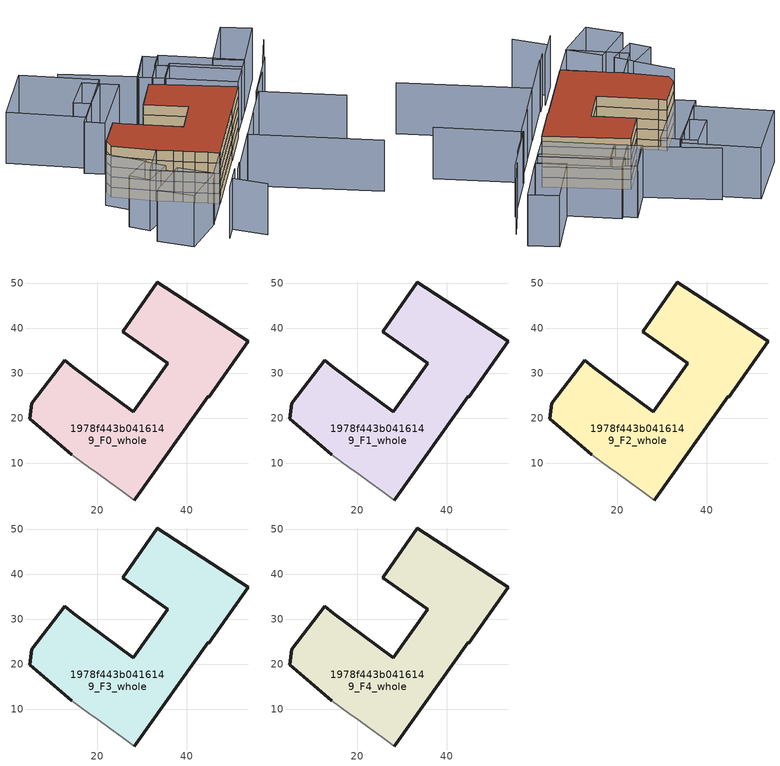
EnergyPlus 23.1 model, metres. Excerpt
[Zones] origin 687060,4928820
1978f443b0416149_F0_whole
 floor ground (EU_floor_Construction): 53.59,37.17 44.89,24.75 44.7,24.88 28.58,2.23 28.3,1.85 25.66,3.84 22.88,5.82 20.29,7.65 18.16,9.16 14.36,11.86 5.08,19.94 5.48,23.37 12.84,32.97 14.71,31.35 28.1,21.44 35.67,32.29 25.71,39.24 33.43,50.32 z0
 wall outside (EU_wall_Construction): 28.3,1.85 28.58,2.23 44.7,24.88 44.89,24.75 53.59,37.17 33.43,50.32 25.71,39.24 35.67,32.29 28.1,21.44 14.71,31.35 12.84,32.97 5.48,23.37 5.08,19.94 14.36,11.86 z0:3
 wall adiabatic (EU_wall_Construction): 14.36,11.86 18.16,9.16 20.29,7.65 22.88,5.82 25.66,3.84 28.3,1.85 z0:3
1978f443b0416149_F1_whole
 floor to 1978f443b0416149_F0_whole (EU_floor_Construction): 53.59,37.17 44.89,24.75 44.7,24.88 28.58,2.23 28.3,1.85 25.66,3.84 22.88,5.82 20.29,7.65 18.16,9.16 14.36,11.86 5.08,19.94 5.48,23.37 12.84,32.97 14.71,31.35 28.1,21.44 35.67,32.29 25.71,39.24 33.43,50.32 z3
 wall outside (EU_wall_Construction): 28.3,1.85 28.58,2.23 44.7,24.88 44.89,24.75 53.59,37.17 33.43,50.32 25.71,39.24 35.67,32.29 28.1,21.44 14.71,31.35 12.84,32.97 5.48,23.37 5.08,19.94 14.36,11.86 z3:6
 wall adiabatic (EU_wall_Construction): 14.36,11.86 18.16,9.16 20.29,7.65 22.88,5.82 25.66,3.84 28.3,1.85 z3:6
1978f443b0416149_F2_whole
 floor to 1978f443b0416149_F1_whole (EU_floor_Construction): 53.59,37.17 44.89,24.75 44.7,24.88 28.58,2.23 28.3,1.85 25.66,3.84 22.88,5.82 20.29,7.65 18.16,9.16 14.36,11.86 5.08,19.94 5.48,23.37 12.84,32.97 14.71,31.35 28.1,21.44 35.67,32.29 25.71,39.24 33.43,50.32 z6
 wall outside (EU_wall_Construction): 28.3,1.85 28.58,2.23 44.7,24.88 44.89,24.75 53.59,37.17 33.43,50.32 25.71,39.24 35.67,32.29 28.1,21.44 14.71,31.35 12.84,32.97 5.48,23.37 5.08,19.94 14.36,11.86 z6:9
 wall adiabatic (EU_wall_Construction): 14.36,11.86 18.16,9.16 20.29,7.65 22.88,5.82 25.66,3.84 28.3,1.85 z6:9
1978f443b0416149_F3_whole
 floor to 1978f443b0416149_F2_whole (EU_floor_Construction): 53.59,37.17 44.89,24.75 44.7,24.88 28.58,2.23 28.3,1.85 25.66,3.84 22.88,5.82 20.29,7.65 18.16,9.16 14.36,11.86 5.08,19.94 5.48,23.37 12.84,32.97 14.71,31.35 28.1,21.44 35.67,32.29 25.71,39.24 33.43,50.32 z9
 wall outside (EU_wall_Construction): 28.3,1.85 28.58,2.23 44.7,24.88 44.89,24.75 53.59,37.17 33.43,50.32 25.71,39.24 35.67,32.29 28.1,21.44 14.71,31.35 12.84,32.97 5.48,23.37 5.08,19.94 14.36,11.86 z9:12
 wall adiabatic (EU_wall_Construction): 14.36,11.86 18.16,9.16 20.29,7.65 22.88,5.82 25.66,3.84 28.3,1.85 z9:12
1978f443b0416149_F4_whole
 floor to 1978f443b0416149_F3_whole (EU_floor_Construction): 53.59,37.17 44.89,24.75 44.7,24.88 28.58,2.23 28.3,1.85 25.66,3.84 22.88,5.82 20.29,7.65 18.16,9.16 14.36,11.86 5.08,19.94 5.48,23.37 12.84,32.97 14.71,31.35 28.1,21.44 35.67,32.29 25.71,39.24 33.43,50.32 z12
 wall outside (EU_wall_Construction): 28.3,1.85 28.58,2.23 44.7,24.88 44.89,24.75 53.59,37.17 33.43,50.32 25.71,39.24 35.67,32.29 28.1,21.44 14.71,31.35 12.84,32.97 5.48,23.37 5.08,19.94 14.36,11.86 z12:15
 wall adiabatic (EU_wall_Construction): 14.36,11.86 18.16,9.16 20.29,7.65 22.88,5.82 25.66,3.84 28.3,1.85 z12:15
 roof outside (EU_roof_Construction): 44.89,24.75 53.59,37.17 33.43,50.32 25.71,39.24 35.67,32.29 28.1,21.44 14.71,31.35 12.84,32.97 5.48,23.37 5.08,19.94 14.36,11.86 18.16,9.16 20.29,7.65 22.88,5.82 25.66,3.84 28.3,1.85 28.58,2.23 44.7,24.88 z15
shading: 23.22,-14.06 29.81,-21.89 / 19.78,-18.84 26.89,-8.97 / 27.28,-9.67 30.04,-5.78 / 30.11,-6.19 41.1,9.48 / 1.27,16.08 8.42,6.73 / 70.75,-12.17 40.72,8.77 / 40.72,8.77 48.86,20.44 / 48.55,20.01 56.91,31.98 / 76.14,18.06 56.48,32.29 / 56.48,32.29 63.73,42.29 / 56.21,31.84 69.22,50.51 / 67.63,48.9 74.44,60.58 / 40.46,66.37 33.43,55.66 / 33.43,55.66 15.23,67.62 / 13.7,-0.84 20.6,-8.81 / 20.6,-8.81 8.78,-19.03 / 8.78,-19.03 1.89,-11.06 / 1.89,-11.06 13.7,-0.84 / 3.64,-4.22 -0.06,0.83 / -0.06,0.83 8,6.73 / 8,6.73 11.69,1.68 / 11.69,1.68 3.64,-4.22 / 6.7,1.41 14.49,12.04 / 14.49,12.04 28.34,1.88 / 28.34,1.88 20.54,-8.75 / 20.54,-8.75 6.7,1.41 / 26.28,53.65 10.98,33.71 / 10.98,33.71 6.49,37.15 / 6.49,37.15 21.79,57.09 / 21.79,57.09 26.28,53.65 / 55.12,39.93 39.07,51.51 / 39.07,51.51 44.9,59.58 / 44.9,59.58 60.94,48.01 / 60.94,48.01 55.12,39.93 / 13.77,46.57 10,49.63 / 10,49.63 18.33,59.9 / 18.33,59.9 22.1,56.84 / 22.1,56.84 13.77,46.57 / 36.31,53.44 41.14,60.19 / 41.14,60.19 44.15,58.04 / 44.15,58.04 39.31,51.29 / 39.31,51.29 36.31,53.44 / -8.83,52.81 5.92,72.22 / 5.92,72.22 23.25,59.05 / 23.25,59.05 8.5,39.64 / 8.5,39.64 -8.83,52.81 / 63.64,51.76 59.92,46.58 / 59.92,46.58 40.92,60.22 / 40.92,60.22 44.64,65.41 / 44.64,65.41 63.64,51.76 / 33.05,55.75 40.76,66.8 / 40.76,66.8 44.12,64.46 / 44.12,64.46 36.4,53.4 / 36.4,53.4 33.05,55.75 / 56.35,56.11 68.22,73.32 / 68.22,73.32 75.31,68.43 / 75.31,68.43 63.45,51.22 / 63.45,51.22 56.35,56.11 z0:15
[Building]
EU S2 Campaign: North Axis=0; Terrain=City; Solar Distribution=FullExterior
[Site:Location]
Bologna: Latitude=44.5; Longitude=11.25; Time Zone=1; Elevation=37
[SizingPeriod:WeatherFileDays]
AnnualSizingPeriod: Begin Month=1; Begin Day of Month=1; End Month=12; End Day of Month=31; Day of Week for Start Day=Monday; Use Weather File Daylight Saving Period=No; Use Weather File Rain and Snow Indicators=No
[MATERIAL]
EU_InternalMass_Material: Roughness=MediumRough; Thickness=0.1; Conductivity=1; Density=1800; Specific Heat=900; Thermal Absorptance=0.9; Solar Absorptance=0.7; Visible Absorptance=0.7
[MATERIAL:NOMASS] Roughness=MediumRough; Thermal Absorptance=0.9; Solar Absorptance=0.7; Visible Absorptance=0.7
Name | Thermal Resistance
EU_wall_NoMass | 0.905828
EU_roof_NoMass | 0.37593
EU_floor_NoMass | 0.67114
[CONSTRUCTION]
EU_wall_Construction: EU_wall_NoMass
EU_roof_Construction: EU_roof_NoMass
EU_floor_Construction: EU_floor_NoMass
EU_InternalMass_Construction: EU_InternalMass_Material
[ZONE] Type=1; Multiplier=1; Ceiling Height=autocalculate; Volume=2902.36; Floor Area=autocalculate; Part of Total Floor Area=Yes
1978f443b0416149_F0_whole; 1978f443b0416149_F1_whole; 1978f443b0416149_F2_whole; 1978f443b0416149_F3_whole; 1978f443b0416149_F4_whole
[INTERNALMASS] Construction=EU_InternalMass_Construction; Surface Area=967.453
Name | Zone or ZoneList
1978f443b0416149_F0_whole_EU_InternalMass | 1978f443b0416149_F0_whole
1978f443b0416149_F1_whole_EU_InternalMass | 1978f443b0416149_F1_whole
1978f443b0416149_F2_whole_EU_InternalMass | 1978f443b0416149_F2_whole
1978f443b0416149_F3_whole_EU_InternalMass | 1978f443b0416149_F3_whole
1978f443b0416149_F4_whole_EU_InternalMass | 1978f443b0416149_F4_whole
[OTHEREQUIPMENT] Fuel Type=Electricity; Design Level Calculation Method=Watts/Area; Power per Zone Floor Area=1; Fraction Latent=0; Fraction Radiant=0; Fraction Lost=0; Carbon Dioxide Generation Rate=0; EndUse Subcategory=EU_Step8_InternalGains
Name | Zone or ZoneList or Space or SpaceList | Schedule
EU_Step8_InternalGain_1978f443b0416149_F0_whole_f000 | 1978f443b0416149_F0_whole | EU_Step8_GainSchedule_1978f443b0416149_F0_whole_f000
EU_Step8_InternalGain_1978f443b0416149_F1_whole_f000 | 1978f443b0416149_F1_whole | EU_Step8_GainSchedule_1978f443b0416149_F1_whole_f000
EU_Step8_InternalGain_1978f443b0416149_F2_whole_f000 | 1978f443b0416149_F2_whole | EU_Step8_GainSchedule_1978f443b0416149_F2_whole_f000
EU_Step8_InternalGain_1978f443b0416149_F3_whole_f000 | 1978f443b0416149_F3_whole | EU_Step8_GainSchedule_1978f443b0416149_F3_whole_f000
EU_Step8_InternalGain_1978f443b0416149_F4_whole_f000 | 1978f443b0416149_F4_whole | EU_Step8_GainSchedule_1978f443b0416149_F4_whole_f000
[ZONEVENTILATION:DESIGNFLOWRATE] Schedule=EU_AlwaysOn; Design Flow Rate Calculation Method=AirChanges/Hour; Air Changes per Hour=0.73129; Ventilation Type=Natural; Fan Pressure Rise=0; Fan Total Efficiency=1; Constant Term Coefficient=1; Temperature Term Coefficient=0; Velocity Term Coefficient=0; Velocity Squared Term Coefficient=0; Minimum Indoor Temperature=-100; Maximum Indoor Temperature=100; Delta Temperature=-100; Minimum Outdoor Temperature=-100; Maximum Outdoor Temperature=100; Maximum Wind Speed=40
Name | Zone or ZoneList or Space or SpaceList
EU_ConstantAir_1978f443b0416149_F0_whole | 1978f443b0416149_F0_whole
EU_ConstantAir_1978f443b0416149_F1_whole | 1978f443b0416149_F1_whole
EU_ConstantAir_1978f443b0416149_F2_whole | 1978f443b0416149_F2_whole
EU_ConstantAir_1978f443b0416149_F3_whole | 1978f443b0416149_F3_whole
EU_ConstantAir_1978f443b0416149_F4_whole | 1978f443b0416149_F4_whole
[HVACTEMPLATE:THERMOSTAT] Constant Heating Setpoint=20; Constant Cooling Setpoint=50
EU_HeatOnly_1978f443b0416149_F0_whole; EU_HeatOnly_1978f443b0416149_F1_whole; EU_HeatOnly_1978f443b0416149_F2_whole; EU_HeatOnly_1978f443b0416149_F3_whole; EU_HeatOnly_1978f443b0416149_F4_whole
[HVACTEMPLATE:ZONE:IDEALLOADSAIRSYSTEM] System Availability Schedule=EU_AlwaysOn; Maximum Heating Supply Air Temperature=50; Minimum Cooling Supply Air Temperature=13; Maximum Heating Supply Air Humidity Ratio=0.0156; Minimum Cooling Supply Air Humidity Ratio=0.0077; Heating Limit=NoLimit; Cooling Limit=NoLimit; Heating Availability Schedule=EU_AlwaysOn; Cooling Availability Schedule=EU_CoolingOff; Dehumidification Control Type=ConstantSensibleHeatRatio; Cooling Sensible Heat Ratio=0.7; Dehumidification Setpoint=60; Humidification Control Type=None; Humidification Setpoint=30; Outdoor Air Method=None; Outdoor Air Flow Rate per Person=0.00944; Outdoor Air Flow Rate per Zone Floor Area=0; Outdoor Air Flow Rate per Zone=0; Demand Controlled Ventilation Type=None; Outdoor Air Economizer Type=NoEconomizer; Heat Recovery Type=None; Sensible Heat Recovery Effectiveness=0.7; Latent Heat Recovery Effectiveness=0.65
Name | Template Thermostat
1978f443b0416149_F0_whole | EU_HeatOnly_1978f443b0416149_F0_whole
1978f443b0416149_F1_whole | EU_HeatOnly_1978f443b0416149_F1_whole
1978f443b0416149_F2_whole | EU_HeatOnly_1978f443b0416149_F2_whole
1978f443b0416149_F3_whole | EU_HeatOnly_1978f443b0416149_F3_whole
1978f443b0416149_F4_whole | EU_HeatOnly_1978f443b0416149_F4_whole
[SIZING:ZONE] Zone Cooling Design Supply Air Temperature Input Method=SupplyAirTemperature; Zone Cooling Design Supply Air Temperature=13; Zone Heating Design Supply Air Temperature Input Method=SupplyAirTemperature; Zone Heating Design Supply Air Temperature=50; Zone Cooling Design Supply Air Humidity Ratio=0.008; Zone Heating Design Supply Air Humidity Ratio=0.008; Cooling Design Air Flow Method=DesignDay; Cooling Design Air Flow Rate=0; Cooling Minimum Air Flow per Zone Floor Area=0.000762; Cooling Minimum Air Flow=0; Cooling Minimum Air Flow Fraction=0.2; Heating Design Air Flow Method=DesignDay; Heating Design Air Flow Rate=0; Heating Maximum Air Flow per Zone Floor Area=0.002032; Heating Maximum Air Flow=0.141576; Heating Maximum Air Flow Fraction=0.3; Account for Dedicated Outdoor Air System=No; Dedicated Outdoor Air System Control Strategy=NeutralSupplyAir; Dedicated Outdoor Air Low Setpoint Temperature for Design=autosize; Dedicated Outdoor Air High Setpoint Temperature for Design=autosize; Zone Load Sizing Method=Sensible Load Only No Latent Load; Zone Latent Cooling Design Supply Air Humidity Ratio Input Method=HumidityRatioDifference; Zone Cooling Design Supply Air Humidity Ratio Difference=0.005; Zone Latent Heating Design Supply Air Humidity Ratio Input Method=HumidityRatioDifference; Zone Humidification Design Supply Air Humidity Ratio Difference=0.005
1978f443b0416149_F0_whole; 1978f443b0416149_F1_whole; 1978f443b0416149_F2_whole; 1978f443b0416149_F3_whole; 1978f443b0416149_F4_whole
[SCHEDULE:CONSTANT]
Name | Hourly Value
EU_AlwaysOn | 1
EU_CoolingOff | 0
[SCHEDULE:FILE] Column Number=1; Rows to Skip at Top=0; Number of Hours of Data=8760; Column Separator=Comma; Interpolate to Timestep=No; Minutes per Item=60; Adjust Schedule for Daylight Savings=Yes
Name | File
EU_Step8_GainSchedule_1978f443b0416149_F0_whole_f000 | ../../schedules/1978f443b0416149/1978f443b0416149_F0_whole_f000_gain.csv
EU_Step8_GainSchedule_1978f443b0416149_F1_whole_f000 | ../../schedules/1978f443b0416149/1978f443b0416149_F1_whole_f000_gain.csv
EU_Step8_GainSchedule_1978f443b0416149_F2_whole_f000 | ../../schedules/1978f443b0416149/1978f443b0416149_F2_whole_f000_gain.csv
EU_Step8_GainSchedule_1978f443b0416149_F3_whole_f000 | ../../schedules/1978f443b0416149/1978f443b0416149_F3_whole_f000_gain.csv
EU_Step8_GainSchedule_1978f443b0416149_F4_whole_f000 | ../../schedules/1978f443b0416149/1978f443b0416149_F4_whole_f000_gain.csv
